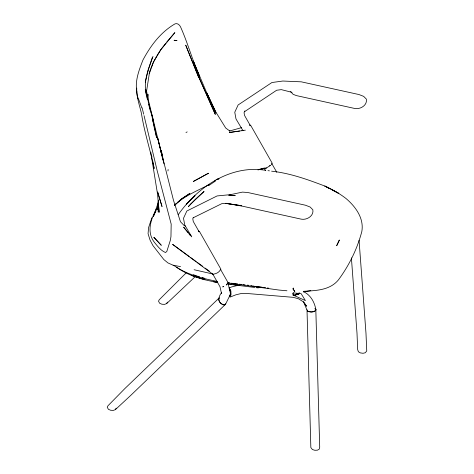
<?xml version="1.0" encoding="UTF-8"?>
<svg xmlns="http://www.w3.org/2000/svg" width="474" height="474" viewBox="0 0 474 474"><rect width="100%" height="100%" fill="white"/><g stroke="black" fill="none" stroke-linecap="round" stroke-linejoin="round"><path stroke-width="0.71" d="M146.484 91.429L146.484 89.989M158.559 204.11L158.221 212.091L158.517 203.986L159.128 212.293L157.54 194.091L150.75 152.101M167.992 170.918L168.11 169.455M158.405 200.176L157.143 209.864L158.032 204.863M315.814 309.321L315.613 310.6L313.812 311.625L311.098 311.999L308.509 311.578L307.028 310.523L310.849 447.575L312.402 449.542L314.884 450.3L317.485 450.158L319.221 449.174L319.707 447.101L315.814 309.321L314.825 308.615M158.28 203.435L158.535 202.007M145.299 82.186L148.214 69.749L152.219 57.751M303.354 291.569C310.689 294.952 314.659 302.27 315.933 309.966C314.167 312.52 310.369 312.259 307.768 311.234L306.945 309.712M158.452 201.983L153.44 216.417L156.621 208.791M149.144 73.387L150.72 68.653M151.899 217.696L148.54 227.721L148.072 233.741L150.039 240.034L152.978 245.633L163.832 259.545L167.944 262.922L173.117 265.221M152.995 56.347C149.221 67.581 143.628 79.484 145.802 91.618C149.488 106.988 153.772 122.215 156.633 137.78L153.339 123.661M156.604 208.767C150.868 219.065 146.318 231.863 154.364 242.303C157.427 246.101 160.953 250.699 165.479 252.535L166.818 251.463L170.391 240.146L170.96 236.55L171.179 224.089L157.137 170.51L144.049 115.615M150.999 67.989L153.487 62.017L156.9 55.79M193.321 217.56L192.776 218.751L193.279 221.494L199.181 231.881L198.351 231.223M244.862 110.91L244.051 112.705L244.548 115.443L250.456 125.829L249.626 125.177M230.352 294.449L225.624 304.118L224.06 304.93C221.293 304.438 219.071 301.974 218.603 299.242L219.29 297.814L124.935 388.496L107.953 405.791L107.254 407.237L108.398 409.305L110.661 410.271L113.339 410.395L115.401 409.619L130.759 395.375L225.114 304.687L225.577 303.739M186.329 272.728L159.223 299.758L158.523 301.203L159.661 303.271L161.924 304.237L164.602 304.361L166.664 303.585L195.347 276.532M115.401 409.619L116.124 408.126M166.664 303.585L167.387 302.092M257.939 169.935L266.595 167.956L270.624 165.23M220.529 269.445C219.521 272.005 216.695 273.569 214.082 274.019M271.442 164.762L272.2 163.192L250.853 125.628L249.94 124.911M153.772 214.918L155.857 211.297M157.238 55.168L160.573 49.954L165.876 43.164M178.188 214.781C197.468 187.034 230.72 164.496 265.796 170.332M166.759 42.032L174.859 32.623L160.964 49.539L153.487 62.017L149.304 73.642L146.579 91.109L147.681 97.241L161.604 154.115L157.481 137.152L173.561 200.585L180.464 221.719L184.096 225.476L185.393 226.098M298.555 293.169L294.715 295.237L293.619 295.035M174.42 205.568L181.844 198.73L189.973 193.362L181.418 198.991L177.72 202.232M174.556 205.017L176.138 203.624M174.545 205.23C184.552 195.732 197.528 190.672 209.573 184.427M244.448 111.74L276.632 90.256L281.307 89.633L292.025 92.347M298.081 293.483L295.136 295.503L293.459 295.486L292.979 295.083M296.677 294.289L298.484 293.193L294.769 295.065L293.613 294.775L292.606 293.554M269.564 165.906L270.032 165.633M185.974 132.513L187.177 131.902M229.031 287.991L231.656 286.924L239.299 285.052M193.173 217.791L221.802 203.66L226.252 203.506L241.728 205.734L240.282 205.515M241.497 127.666L229.582 130.996L230.038 131.18L225.731 128.039L216.079 112.462L206.765 92.94L215.913 112.978L206.753 92.874L193.291 61.087L199.465 76.397C192.562 60.619 188.054 43.952 181.121 28.191C180.256 25.691 178.135 22.823 175.119 23.807C160.704 32.137 150.702 45.528 142.964 59.985C139.048 70.134 134.729 80.989 136.885 91.974M259.663 169.384L266.595 167.956M259.675 169.265L264.676 168.092M299.609 293.305L298.11 293.602L298.709 294.289L299.728 292.902L298.01 294.579L298.709 294.289L296.031 294.816M228.853 194.992L242.457 192.112L247.789 192.509L305.481 205.224L310.132 207.031L312.846 209.769C314.013 215.996 306.725 220.286 301.197 219.148L242.889 206.273L225.849 203.293L238.837 205.289M303.265 291.895L310.778 290.686M245.36 130.16L229.398 132.495L239.66 131.043M241.864 130.735L243.328 130.528L242.498 129.87L235.999 118.938L234.766 112.237L238.12 104.967L271.916 82.529L282.812 81.036L301.298 81.83L358.99 94.551L363.641 96.358L366.361 99.096C367.522 105.323 360.234 109.613 354.706 108.469L296.398 95.594L293.11 94.32L290.55 91.547M303.366 291.32C315.767 290.598 329.714 290.432 338.353 279.992C349.089 265.505 357.289 248.868 361.846 231.407C364.139 218.241 355.494 206.581 346.014 198.517C339.502 193.475 332.321 189.416 324.814 186.051C307.585 179.504 290.041 173.17 271.608 171.179M225.114 304.687L223.313 304.806C217.211 302.566 218.129 296.943 221.613 292.588L221.512 293.501L219.989 286.74L212.583 273.723M207.31 185.571L208.738 185.595L215.729 180.813L214.722 180.689M173.129 265.221L180.541 266.631M228.871 195.169L235.258 195.59L227.757 194.909L217.092 195.934L186.845 211.013L183.497 218.289L184.724 224.99L191.223 235.922M286.948 290.775L279.103 290.07L227.716 282.895M237.841 284.015L231.306 283.191M239.305 284.187L241.485 284.447M242.937 284.619L245.111 284.874M247.292 285.135L248.743 285.301M254.781 287.463L227.964 284.133M250.817 285.555L252.204 285.721M262.371 287.339L252.903 286.13L262.229 287.333M263.828 287.522L265.286 287.712M263.663 287.517L265.096 287.706M267.247 287.979L268.681 288.168M256.179 287.647L258.306 287.919M228.456 282.782L229.878 282.99M176.464 267.135C188.427 275.939 203.322 279.962 217.762 282.433M229.943 284.169L232.094 284.477M233.528 284.684L239.974 285.603M267.976 170.646L269.428 170.859M213.466 281.817L217.59 282.545M217.507 281.473C202.238 278.422 186.395 274.464 173.573 265.268M194.115 269.736L213.407 274.138M197.403 276.105L199.447 276.715M202.173 277.527L204.217 278.131M191.585 275.435L205.035 279.808M193.274 274.707L196.716 275.874M229.351 295.812L230.091 296.149L230.548 291.356L229.41 288.5L230.69 290.189L231.01 293.246L230.725 296.09L230.216 295.474L230.388 294.04L230.927 294.247L230.394 293.993L230.779 291.054L230.542 291.297L229.446 289.3M329.264 188.391L324.814 186.051L338.803 193.404L332.446 190.062M229.392 296.611L230.216 297.05L235.714 294.864L240.928 293.584L246.676 293.459L293.24 297.334L298.537 298.798L303.39 301.867L306.56 306.24L303.467 301.695L306.909 309.877M189.156 256.44L172.595 244.359L213.087 274.41M190.341 257.305L196.254 261.624M197.433 262.483L202.759 266.37M205.124 268.094L209.265 271.116M198.665 230.957L199.578 231.679L220.925 269.244M191.739 236.846L183.639 227.141L188.131 232.758M189.031 233.878L190.376 235.56M315.358 309.06L315.933 309.966M271.738 163.465L276.786 172.281M264 167.956L265.404 170.415M220.7 269.682L227.793 282.19L230.459 293.536M192.865 62.846L198.831 77.718L185.731 45.154L192.651 62.408M141.868 107.924L138.023 97.674M151.005 111.959L152.249 116.077M160.532 150.459L161.107 152.521M148.67 104.286L150.217 110.43M136.725 88.105C136.382 96.874 139.575 105.234 141.489 113.665C144.339 132.258 150.377 150.074 154.157 168.46L152.658 160.763M146.733 96.696L147.438 99.504M142.117 107.823L143.693 114.198M152.35 119.424L153.007 122.251M161.474 153.86L162.943 160.259M152.456 116.764L153.54 121.735M145.767 92.217L146.555 95.991M164.022 163.939L161.279 150.264L162.564 158.162M151.704 155.869L151.976 157.267M145.263 89.562L145.642 91.553M136.743 91.986L137.685 98.657M146.721 93.941L146.916 95.351M359.061 240.306L365.981 333.228L366.746 350.902L365.347 352.739L363.019 353.278L360.353 352.905L358.374 351.755L357.68 349.628L356.999 333.098L351.4 257.874M293.199 292.849L293.11 295.041L305.41 300.611L301.168 293.684L293.199 292.849M147.965 94.45L147.752 99.528L147.971 94.456M293.27 288.127L293.05 288.962L294.792 291.48L293.05 288.962L293.27 288.127M339.117 240.377L336.676 245.733L339.502 239.998L339.117 240.377M227.804 283.233L226.288 284.939L227.804 283.233M191.105 203.707L188.362 206.605L195.679 198.991L204.069 191.455L191.105 203.707M188.225 202.38L186.252 204.33L195.033 195.709L188.225 202.38M208.43 173.265L193.309 181.489L208.43 173.265M223.734 286.497L222.827 286.853L223.734 286.497M218.929 178.84L216.073 179.51L218.958 178.852M176.903 40.557L174.171 40.266L176.903 40.557M161.219 245.212L153.896 237.314L161.219 245.212M215.279 114.299L198.867 77.197L215.279 114.299M162.001 206.474L157.67 192.089L162.001 206.474"/></g></svg>
